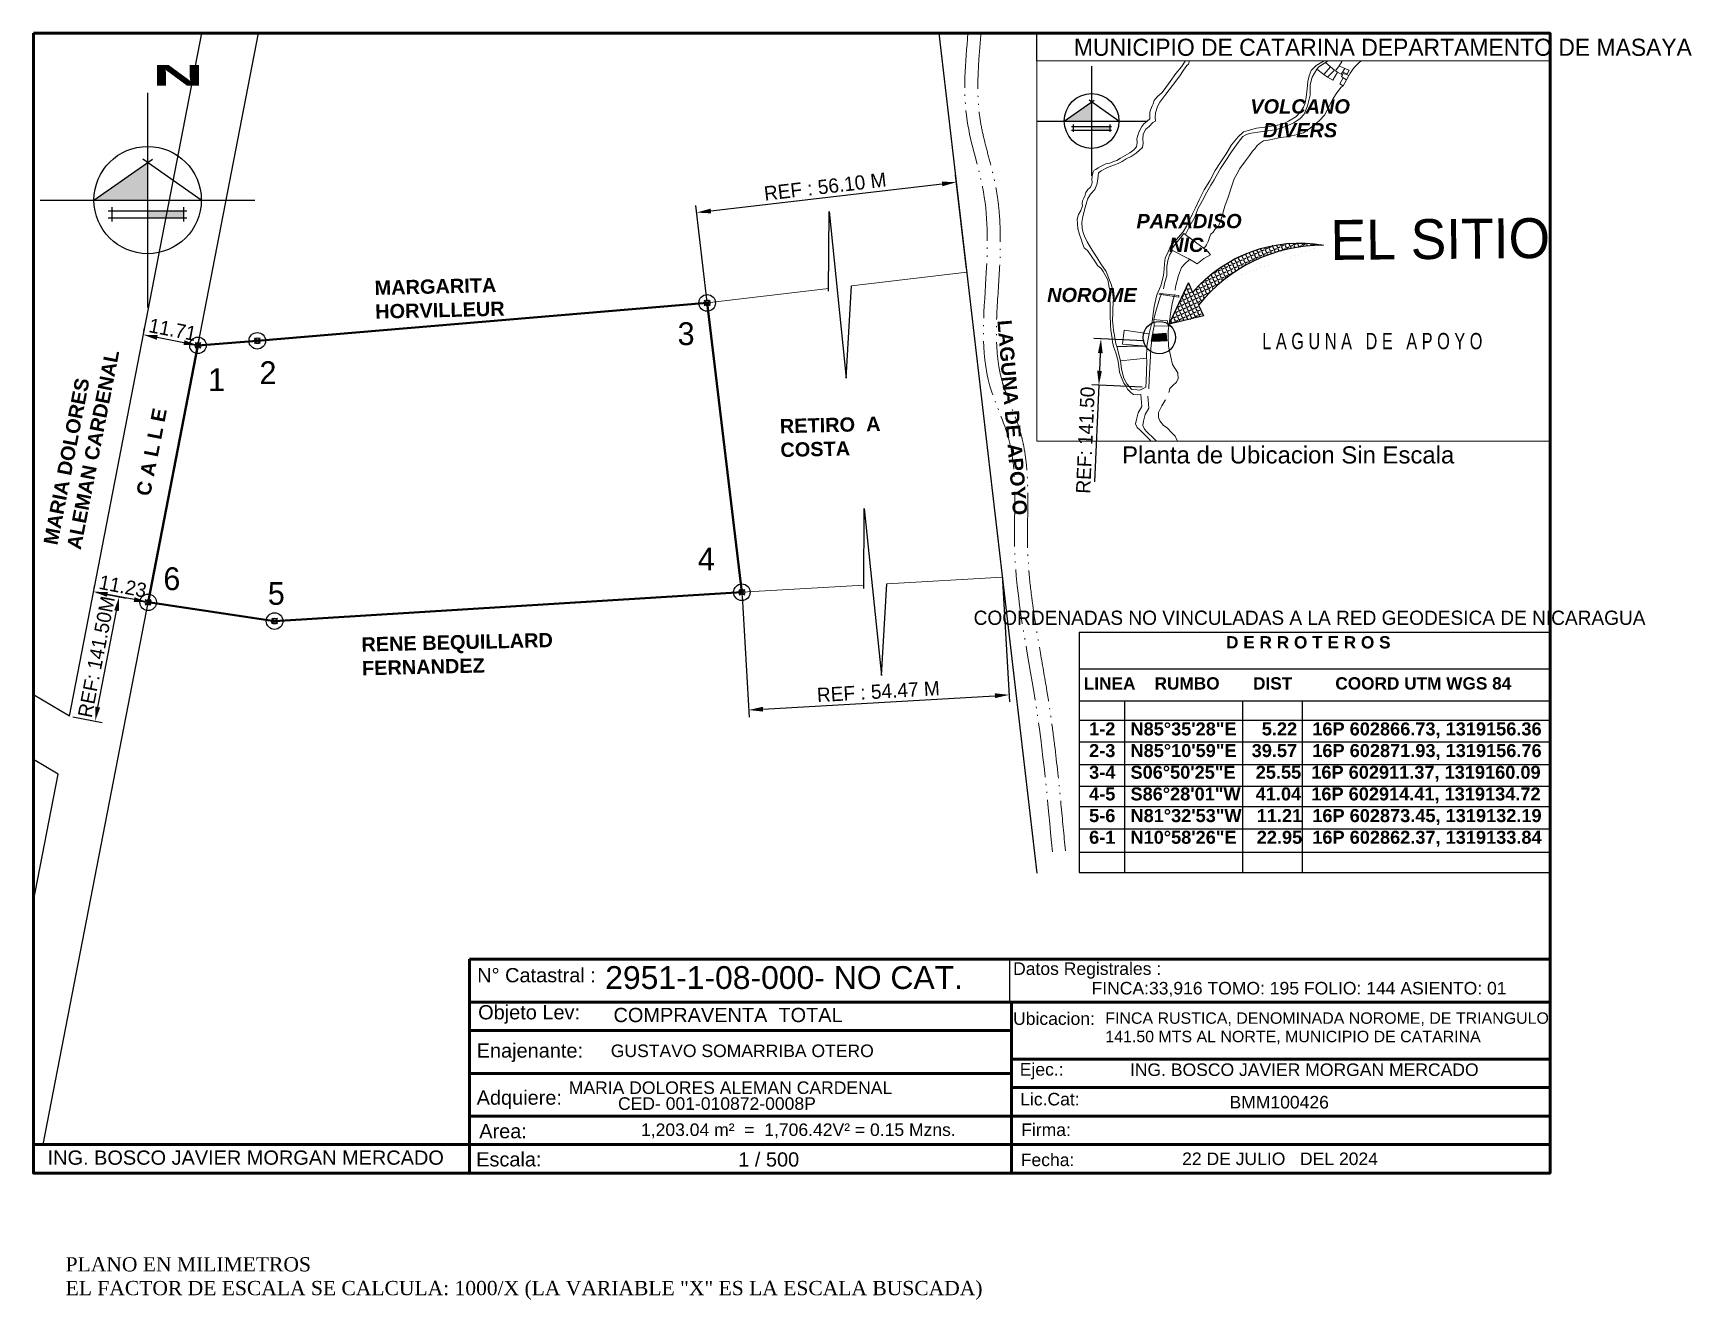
# Paper-space layout 'LAMINA DE TRABAJO' of a CAD drawing. Header units: millimetres. Extents: x -3 to 288, y -25 to 197.
# The model-space entities are those that its viewports show. They can reach past a viewport. Long polylines and large blocks are cut down to what shows.
import ezdxf
from ezdxf.enums import TextEntityAlignment as Align

# ---------------------------------------------------------------- set-up
doc = ezdxf.new("R2010")
doc.units = ezdxf.units.MM
doc.header["$PDMODE"] = 35
doc.header["$PDSIZE"] = 0.5
doc.linetypes.add('ACAD_ISO05W100', pattern=[34, 24, -3, 0.5, -3, 0.5, -3])
for name, color, linetype in [('-2', 1, 'Continuous'), ('0 - TEXTO', 5, 'Continuous'), ('CVL_CUADCON_TX', 2, 'Continuous'), ('PT - Cajetin', 200, 'Continuous')]:
    doc.layers.add(name, color=color, linetype=linetype)
for name, color, linetype, lineweight in [('FUERA DE MAPA', 7, 'Continuous', 0), ('Level 1', 7, 'Continuous', 0), ('Level 20', 7, 'Continuous', 0), ('Level 4', 7, 'Continuous', 0), ('Nivel 2', 7, 'Continuous', 0), ('PARCELAS', 7, 'Continuous', 0)]:
    doc.layers.add(name, color=color, linetype=linetype, lineweight=lineweight)
doc.styles.add('HECTOR LOPEZ', font='arial.ttf')
doc.styles.add('LOPEZ', font='TCCM____.TTF')
doc.styles.get("Standard").update_dxf_attribs({"font": 'TCCM____.TTF'})
doc.styles.add('Styledgn003', font='dgn003.shx')
doc.dimstyles.new('ISO-25', dxfattribs={"dimtxt": 2.5, "dimasz": 2.5, "dimexe": 1.25, "dimexo": 0.625, "dimtad": 1, "dimtxsty": 'Standard', "dimcen": 2.5, "dimadec": 0, "dimazin": 0, "dimtfac": 1, "dimtmove": 0, "dimatfit": 3, "dimfxl": 1, "dimarcsym": 0})

# ---------------------------------------------------------------- blocks, each defined once
blk = doc.blocks.new('ZBLQ - Norte - 1')
h = blk.add_hatch(color=1)
h.paths.add_polyline_path([(-0.015, -0.03), (0, -0.03), (0, -0.0195)])
h.paths.add_polyline_path([(0, -0.033), (0, -0.035), (0.01, -0.035), (0.01, -0.033)])
at = {"color": 2}
for p, q in [((0, 0), (0, -0.06)), ((-0.015, -0.03), (0.00138, -0.01853)), ((0.015, -0.03), (-0.00138, -0.01853)), ((-0.03, -0.03), (0.03, -0.03)), ((-0.01, -0.032), (-0.01, -0.036)), ((0.01, -0.032), (0.01, -0.036)), ((-0.011, -0.033), (0.011, -0.033)), ((-0.011, -0.035), (0.011, -0.035))]:
    blk.add_line(p, q, dxfattribs=at)
blk.add_circle((0, -0.03), 0.015, dxfattribs=at)
blk = doc.blocks.new('*D299')
at = {"color": 0, "lineweight": -2, "transparency": 16777216}
for p, q in [((16.87, 144.77), (16.99, 145.39)), ((23.89, 142.77), (19.21, 143.68)), ((26.47, 142.91), (26.58, 143.53))]:
    blk.add_line(p, q, dxfattribs=at)
at = {"color": 0, "transparency": 16777216}
for points in [[(19.29, 144.09), (19.13, 143.27), (16.75, 144.16)], [(23.97, 143.18), (23.81, 142.37), (26.35, 142.3)]]:
    blk.add_solid(points, dxfattribs=at)
at = {"layer": 'Defpoints', "color": 0, "transparency": 16777216}
for p in [(16.75, 144.16), (16.75, 144.16), (26.35, 142.3)]:
    blk.add_point(p, dxfattribs=at)
at = {"color": 0, "transparency": 16777216, "insert": (21.91, 145.08), "char_height": 2.5, "attachment_point": 5, "rotation": 349.0331}
blk.add_mtext('11.71', dxfattribs=at)
blk = doc.blocks.new('*D300')
at = {"color": 0, "lineweight": -2, "transparency": 16777216}
for p, q in [((8.14, 99.72), (8.26, 100.33)), ((15.16, 97.72), (10.47, 98.63)), ((17.73, 97.86), (17.85, 98.47))]:
    blk.add_line(p, q, dxfattribs=at)
at = {"color": 0, "transparency": 16777216}
for points in [[(10.55, 99.04), (10.39, 98.22), (8.02, 99.11)], [(15.24, 98.13), (15.08, 97.31), (17.61, 97.25)]]:
    blk.add_solid(points, dxfattribs=at)
at = {"layer": 'Defpoints', "color": 0, "transparency": 16777216}
for p in [(8.02, 99.11), (8.02, 99.11), (17.61, 97.25)]:
    blk.add_point(p, dxfattribs=at)
at = {"color": 0, "transparency": 16777216, "insert": (13.18, 100.05), "char_height": 2.5, "attachment_point": 5, "rotation": 349.0331}
blk.add_mtext('11.23', dxfattribs=at)
blk = doc.blocks.new('*D301')
at = {"color": 0, "lineweight": -2, "transparency": 16777216}
for p, q in [((8.64, 98.98), (13.77, 97.99)), ((8.79, 78.88), (12.07, 95.77)), ((4.41, 77.18), (9.54, 76.18))]:
    blk.add_line(p, q, dxfattribs=at)
at = {"color": 0, "transparency": 16777216}
for points in [[(11.66, 95.85), (12.47, 95.69), (12.54, 98.23)], [(8.38, 78.96), (9.2, 78.8), (8.32, 76.42)]]:
    blk.add_solid(points, dxfattribs=at)
at = {"layer": 'Defpoints', "color": 0, "transparency": 16777216}
for p in [(8.02, 99.1), (12.54, 98.23), (3.8, 77.3)]:
    blk.add_point(p, dxfattribs=at)
at = {"color": 0, "transparency": 16777216, "insert": (8.55, 87.69), "char_height": 2.5, "attachment_point": 5, "rotation": 79.0331}
blk.add_mtext('REF: 141.50M', dxfattribs=at)
blk = doc.blocks.new('*D302')
at = {"color": 0, "lineweight": -2, "transparency": 16777216}
for p, q in [((161.05, 155.69), (159.13, 172.14)), ((116.25, 165.87), (156.79, 170.61)), ((115.54, 150.37), (113.62, 166.82))]:
    blk.add_line(p, q, dxfattribs=at)
at = {"color": 0, "transparency": 16777216}
for points in [[(156.74, 171.02), (156.84, 170.19), (159.27, 170.9)], [(116.2, 166.28), (116.29, 165.45), (113.76, 165.58)]]:
    blk.add_solid(points, dxfattribs=at)
at = {"layer": 'Defpoints', "color": 0, "transparency": 16777216}
for p in [(159.27, 170.9), (161.12, 155.06), (115.61, 149.75)]:
    blk.add_point(p, dxfattribs=at)
at = {"color": 0, "transparency": 16777216, "insert": (136.3, 170.13), "char_height": 2.5, "attachment_point": 5, "rotation": 6.6648}
blk.add_mtext('REF : 56.10 M', dxfattribs=at)
blk = doc.blocks.new('*D303')
at = {"color": 0, "lineweight": -2, "transparency": 16777216}
for p, q in [((167.4, 101.04), (168.63, 79.77)), ((121.73, 98.39), (122.97, 77.12)), ((125.39, 78.51), (166.07, 80.87))]:
    blk.add_line(p, q, dxfattribs=at)
at = {"color": 0, "transparency": 16777216}
for points in [[(125.37, 78.93), (125.42, 78.09), (122.9, 78.36)], [(166.04, 81.29), (166.09, 80.45), (168.56, 81.02)]]:
    blk.add_solid(points, dxfattribs=at)
at = {"layer": 'Defpoints', "color": 0, "transparency": 16777216}
for p in [(121.7, 99.01), (167.36, 101.66), (168.56, 81.02)]:
    blk.add_point(p, dxfattribs=at)
at = {"color": 0, "transparency": 16777216, "insert": (145.62, 81.59), "char_height": 2.5, "attachment_point": 5, "rotation": 3.3222}
blk.add_mtext('REF : 54.47 M', dxfattribs=at)
blk = doc.blocks.new('*D335')
at = {"color": 0, "lineweight": -2, "transparency": 16777216}
for p, q in [((192.25, 143.1), (183.4, 143.49)), ((184.54, 140.94), (184.4, 137.83)), ((191.89, 134.99), (183.04, 135.39)), ((184.29, 135.33), (183.53, 118.35))]:
    blk.add_line(p, q, dxfattribs=at)
at = {"color": 0, "transparency": 16777216}
for points in [[(184.12, 140.96), (184.95, 140.92), (184.65, 143.44)], [(183.98, 137.85), (184.81, 137.81), (184.29, 135.33)]]:
    blk.add_solid(points, dxfattribs=at)
at = {"layer": 'Defpoints', "color": 0, "transparency": 16777216}
for p in [(192.87, 143.07), (184.29, 135.33), (192.51, 134.96)]:
    blk.add_point(p, dxfattribs=at)
at = {"color": 0, "transparency": 16777216, "insert": (181.94, 125.68), "char_height": 2.5, "attachment_point": 5, "rotation": 87.4402}
blk.add_mtext('REF: 141.50', dxfattribs=at)
blk = doc.blocks.new('AnonymousCell31')
at = {"layer": 'Level 4', "color": 6}
for p, q in [((4.7, 17), (-17.4, -8.4)), ((17.3, 6.7), (-5.2, -16.9)), ((4.7, 17), (17.3, 6.7))]:
    blk.add_line(p, q, dxfattribs=at)
at = {"layer": 'Level 4', "color": 6, "linetype": 'Continuous', "lineweight": 0}
blk.add_line((-17.4, -8.4), (-5.2, -16.9), dxfattribs=at)
blk = doc.blocks.new('AnonymousCell32')
at = {"layer": 'Level 4', "color": 6}
for p, q in [((-26, 18.2), (7.8, 40.7)), ((-26, 18.2), (-9.5, 3)), ((-9.5, 3), (3.1, -7.3)), ((19.2, 7.1), (6.4, -9.4)), ((7.8, 40.7), (27.6, 19.5)), ((19.2, 7.1), (27.6, 19.5)), ((3.1, -7.3), (-19.4, -30.9)), ((-19.4, -30.9), (-1.8, -41)), ((13.6, -14), (-1.8, -41)), ((13.6, -14), (6.4, -9.4))]:
    blk.add_line(p, q, dxfattribs=at)
blk = doc.blocks.new('AnonymousCell33')
at = {"layer": 'Level 4', "color": 6}
for p, q in [((-15.8, -2.3), (-3, 14.1)), ((-3, 14.1), (15.9, 5.5)), ((15.9, 5.5), (7.5, -7.5)), ((-8.6, -6.9), (-15.8, -2.3)), ((3.3, -14.2), (-8.6, -6.9)), ((5.9, -10.1), (3.3, -14.2)), ((7.5, -7.5), (5.9, -10.1))]:
    blk.add_line(p, q, dxfattribs=at)
blk = doc.blocks.new('AnonymousCell34')
at = {"layer": 'Level 4', "color": 6}
for p, q in [((-10.9, -7.2), (0.5, 12.8)), ((10.9, 6.9), (-0.3, -12.8)), ((0.5, 12.8), (10.9, 6.9)), ((-0.3, -12.8), (-10.9, -7.2))]:
    blk.add_line(p, q, dxfattribs=at)
blk = doc.blocks.new('AnonymousCell35')
at = {"layer": 'Level 4', "color": 6}
for p, q in [((-12.2, -0.2), (-8.8, 5.3)), ((-8.8, 5.3), (-6.3, 10.5)), ((-6.3, 10.5), (7.7, 5.5)), ((12.4, 3.8), (4.6, -10.4)), ((12.4, 3.8), (7.7, 5.5)), ((-12.2, -0.2), (-5.8, -4.5)), ((-5.8, -4.5), (4.6, -10.4))]:
    blk.add_line(p, q, dxfattribs=at)
blk = doc.blocks.new('AnonymousCell36')
at = {"layer": 'Level 4', "color": 6}
for p, q in [((-2.9, 9.3), (-11.2, -3.7)), ((-2.9, 9.3), (11.2, 2.9)), ((11.2, 2.9), (4.6, -9.4)), ((-11.2, -3.7), (4.6, -9.4))]:
    blk.add_line(p, q, dxfattribs=at)

msp = doc.modelspace()

# ---------------------------------------------------------------- hatches: boundary and pattern name
h = msp.add_hatch()
h.set_pattern_fill('ANGLE', scale=0.1)
h.set_pattern_definition([(0, (0, 0), (0, 0.6985), [0.508, -0.1905]), (90, (0, 0), (-0.6985, 4e-17), [0.508, -0.1905])])
h.paths.add_polyline_path([(1963.5, 2931.9), (1968.7, 2932.3), (2008.1, 2935.6), (2011.1, 2910.3), (1970.2, 2907.7), (1959.1, 2909.4)])

# ---------------------------------------------------------------- linework, layer by layer
at = {"layer": 'CVL_CUADCON_TX', "lineweight": 0, "flags": 128}
msp.add_lwpolyline([(1944.7, 2892.3), (1901.1, 2896.3), (1892, 2897.2), (1863.7, 2899.5), (1868.8, 2945.9), (1951.9, 2933.7), (1944.7, 2892.3)], dxfattribs=at)
msp.add_lwpolyline([(1963.5, 2931.9), (1968.7, 2932.3), (2008.1, 2935.6), (2011.1, 2910.3), (1970.2, 2907.7), (1959.1, 2909.4)], close=True, dxfattribs=at)
at = {"layer": 'Level 1', "color": 4, "linetype": 'Continuous', "lineweight": 0, "flags": 128}
msp.add_lwpolyline([(1988.1, 3068), (1984.1, 3065), (2050.1, 3055), (2051, 3060.4), (1988.1, 3068)], dxfattribs=at)
at = {"layer": 'Level 20', "color": 2, "linetype": 'Continuous', "lineweight": 0, "flags": 128}
msp.add_lwpolyline([(2027.5, 3212), (2030.1, 3218.9), (2037, 3229), (2050.3, 3245.9), (2067, 3267), (2131, 3219.1), (2146.4, 3207.6), (2152.8, 3200.9), (2156, 3196.2), (2152.8, 3200.9), (2146.4, 3207.6), (2156, 3196.2), (2133.4, 3183.3), (2111.9, 3165.7), (2086.6, 3181.7), (2027.5, 3212)], dxfattribs=at)
msp.add_lwpolyline([(2027.5, 3212), (2030.1, 3218.9), (2037, 3229), (2050.3, 3245.9), (2067, 3267), (2131, 3219.1), (2146.4, 3207.6), (2152.8, 3200.9), (2156, 3196.2), (2152.8, 3200.9), (2146.4, 3207.6), (2156, 3196.2), (2133.4, 3183.3), (2111.9, 3165.7), (2086.6, 3181.7), (2027.5, 3212)], dxfattribs=at)
at = {"layer": 'Level 4', "color": 6, "linetype": 'Continuous', "lineweight": 0, "flags": 128}
msp.add_lwpolyline([(1968.1, 2980.8), (1976.1, 2980.1), (1988.9, 2979), (2008.3, 2977.5), (2013.4, 2977), (2014.9, 2959.2), (1968.9, 2960.4), (1968.1, 2980.8)], dxfattribs=at)
at = {"layer": 'Level 4', "color": 6, "lineweight": 0, "flags": 128}
msp.add_lwpolyline([(1844.4, 2891.1), (1878.4, 2891.6), (1878.3, 2893), (1944.7, 2892.3), (1943.2, 2852.8), (1856.9, 2844.1), (1844.4, 2891.1)], dxfattribs=at)
at = {"layer": 'PARCELAS', "color": 1, "linetype": 'Continuous', "lineweight": 0, "flags": 128}
for points in [[(2072.9, 3851.2), (2072.4, 3844.6), (2071.4, 3839), (2059.3, 3820.9), (2040.8, 3798.7), (2022.4, 3772), (2001.6, 3744.7), (1993.8, 3734.5), (1981.3, 3723.6), (1972.2, 3713.4), (1968.7, 3708.3), (1964.9, 3697.8), (1961.9, 3690.7), (1958.1, 3680), (1954.8, 3670.1), (1954.6, 3661.7), (1954.4, 3653.6), (1954.1, 3647.5), (1945.3, 3639.6), (1934.6, 3631.1), (1927.5, 3622), (1917.7, 3603.6), (1911.4, 3581.7), (1911.9, 3568.8), (1910.9, 3561.7), (1910.2, 3554.3), (1901.3, 3544.9), (1888.4, 3535.4), (1871.9, 3526.2), (1856.4, 3517), (1844.5, 3509.4), (1833.6, 3505.5), (1820.9, 3500.9), (1807.7, 3497.8), (1792.2, 3490.7), (1782.3, 3484.8), (1774.7, 3479.7), (1769.7, 3476.9), (1765.1, 3468.5), (1762.9, 3457.3), (1762.1, 3447.9), (1762.7, 3436.7), (1760.7, 3427.3), (1755.9, 3420.1), (1748.8, 3413.2), (1742.2, 3402.5), (1739.2, 3393.9), (1734.9, 3384.7), (1730.8, 3375.6), (1729.6, 3366.7), (1730.9, 3359.3), (1724.6, 3342.7), (1717, 3329.7), (1713.2, 3314), (1713.8, 3298.5), (1715.6, 3283.7), (1720.8, 3263.6), (1726.4, 3248.2), (1730.8, 3233.2), (1736.2, 3219.7), (1747.1, 3209.8), (1759.6, 3192.8), (1773.9, 3172), (1780.8, 3160.3), (1792.8, 3150.9), (1799.7, 3140.8), (1814.8, 3112.6), (1819.6, 3087.9), (1822.5, 3074.7), (1822, 3062.3), (1821.6, 3052.3), (1822.5, 3028.3), (1822.5, 2996), (1824.1, 2962.9), (1824.9, 2945.5), (1829.1, 2918.1), (1830.4, 2905.2), (1834.5, 2887.5), (1841.1, 2870.1), (1849.5, 2842.2), (1853.8, 2806.3), (1859.5, 2791.1), (1868.4, 2770), (1874.6, 2760.3), (1880.5, 2749.4), (1891.2, 2738.8), (1900.6, 2732.4), (1911.8, 2730.9), (1924.5, 2731.7)], [(1844.4, 2891.1), (1841.9, 2899.9), (1836.5, 2927.7), (1833.2, 2945), (1832, 2957.9), (1830.7, 2977.3), (1830.9, 3003.7), (1831.2, 3016.3), (1832, 3034.9), (1833.2, 3053.1), (1829.9, 3080.9), (1826.6, 3095), (1818.3, 3117.8), (1809.6, 3140.9), (1791.8, 3165.8), (1779.7, 3186.3), (1762.4, 3211.6), (1746.5, 3239.3), (1737.8, 3257.6), (1732.7, 3268.8), (1729.3, 3284.5), (1728.8, 3303.3), (1731.5, 3323.2), (1739.3, 3353.5), (1744.6, 3372.3), (1747.1, 3381.4), (1756.9, 3397.2), (1771.4, 3413), (1778.2, 3429.1), (1782, 3446.9), (1782.9, 3459.9), (1784.2, 3468.3), (1793, 3475.4), (1813.8, 3486.6), (1828.1, 3492), (1836.9, 3494.6), (1848.6, 3498.9), (1862.3, 3505.8), (1876, 3514.5), (1892.5, 3523), (1908.7, 3533.9), (1929.8, 3553.1), (1932, 3567.1), (1931.5, 3579.8), (1931.7, 3596.8), (1941.5, 3613.1), (1952.2, 3622.8), (1964.8, 3635.5), (1973, 3640.4), (1972.4, 3652.1), (1972.9, 3667.9), (1979.4, 3689), (1987, 3702.7), (2007.5, 3729.7), (2030, 3758.5), (2053.8, 3790.6), (2066.7, 3810), (2077.3, 3824.8), (2082.7, 3828.9), (2086.9, 3841.1), (2084.1, 3851.5)], [(2554.8, 3853.3), (2534.7, 3840.7), (2507.3, 3825.5), (2489.8, 3808.4), (2483.3, 3790.8), (2479.5, 3772.2), (2476.8, 3748), (2473.3, 3719.8), (2470.6, 3700.2), (2464.6, 3686.2), (2456.2, 3672.2), (2439.2, 3654.6), (2414.9, 3639.8), (2394.6, 3629.8), (2372.5, 3625.4), (2336.4, 3620.5), (2308.7, 3617.1), (2281.1, 3609.2), (2265.1, 3604.6), (2247.8, 3588.5), (2225.8, 3561), (2207.4, 3531.2), (2187.9, 3501.1), (2171.4, 3475.6), (2153.5, 3442), (2135, 3412.2), (2117.9, 3378.6), (2105.5, 3351.9), (2096.2, 3332), (2089.1, 3317.3), (2076, 3291.3), (2065.3, 3272.5), (2056.5, 3262), (2043.3, 3247.2), (2024.1, 3227.1), (2015, 3205.6), (2005.5, 3185.3), (2003.4, 3166.6), (2001.4, 3149.2), (1999.3, 3126.9), (1991, 3092.5), (1977.8, 3063.5), (1968.8, 3023.9), (1961.7, 2974.5), (1951.7, 2935), (1944.7, 2892.3)], [(2615.1, 3792), (2619.4, 3799.4), (2632.6, 3817.9), (2650.8, 3836.1), (2669.3, 3846.6), (2685.3, 3853), (2699.2, 3861.8), (2721, 3867.5), (2733.9, 3875.4), (2743, 3877.6)], [(2073.6, 3265.9), (2087.1, 3292.3), (2103.3, 3321.6), (2114.2, 3348.6), (2129.6, 3376.9), (2143.5, 3403.9), (2156.9, 3427.8), (2167.5, 3445.6), (2174.3, 3456.8), (2188.7, 3482.3), (2204.6, 3506.5), (2225.6, 3538.6), (2247.6, 3568.9), (2263.3, 3588.8), (2271.5, 3593.4), (2283.9, 3598.8), (2313.6, 3603.2), (2339.3, 3607.3), (2362.1, 3610.7), (2378.4, 3613.8), (2405, 3622.2), (2433.2, 3634.3), (2453.5, 3649.3), (2466.9, 3663.8), (2478.3, 3690.6), (2486.8, 3726.2), (2487.4, 3761), (2494, 3786.2), (2509.3, 3813.3)], [(2538.4, 3835.4), (2554.9, 3820.1), (2532.8, 3794.8), (2509.3, 3813.3), (2515.9, 3820.3), (2538.4, 3835.4)], [(2133, 3217.7), (2139.5, 3223.1), (2142.5, 3228.7), (2148, 3240.4), (2153.8, 3256.7), (2157.3, 3264.4), (2164.9, 3271.5), (2170.4, 3280.4), (2176, 3285.8), (2181.1, 3287.6), (2191.6, 3314.4), (2203.8, 3357.6), (2214.8, 3388), (2228, 3428.2), (2234.8, 3448.8), (2243.6, 3464.1), (2253.4, 3483), (2272.5, 3508.2), (2284.9, 3525.8), (2295.5, 3540.9), (2302.8, 3547.8), (2310.9, 3559.3), (2321.5, 3568), (2331.9, 3574.6), (2347.9, 3577), (2368.2, 3580.9), (2388.7, 3585.9), (2407, 3588.5), (2419.4, 3590.6), (2425.3, 3590.9), (2444.8, 3596.3), (2465.1, 3601), (2478, 3610), (2502.8, 3628.6), (2517.3, 3640.9), (2534.4, 3659.6), (2543.7, 3676.4), (2551, 3692.4), (2563.1, 3715.9), (2576, 3734.7), (2589.8, 3753), (2596.1, 3758)], [(2000, 3082.9), (2003.7, 3104.9), (2011.3, 3126), (2011.3, 3156.3), (2013.8, 3176.6), (2020, 3194.8), (2029.4, 3211)], [(2038.3, 3079), (2040.1, 3089.6), (2049.6, 3127.8), (2056.3, 3144.9), (2059.6, 3153.8), (2069.7, 3164.8), (2085.6, 3180.1)], [(1968.1, 2980.8), (1973.2, 3004.7), (1987.7, 3052.7), (1993.1, 3065.9)], [(2017.6, 2739), (2018.5, 2742.2), (2020.8, 2751.7), (2031.1, 2761.9), (2042.8, 2772.9), (2048.3, 2785.6), (2046.9, 2804.2), (2029.7, 2832), (2024.2, 2855.9), (2016.6, 2892.5), (2014.7, 2921.5), (2014.8, 2943.6), (2018, 2966), (2022.6, 2999.8), (2028.8, 3034.6), (2035.7, 3064.1)], [(2017.6, 2739), (2018.5, 2742.2), (2020.8, 2751.7), (2031.1, 2761.9), (2042.8, 2772.9), (2048.3, 2785.6), (2046.9, 2804.2), (2029.7, 2832), (2024.2, 2855.9), (2016.6, 2892.5), (2014.7, 2921.5), (2014.8, 2943.6), (2018, 2966), (2022.6, 2999.8), (2028.8, 3034.6), (2035.7, 3064.1)], [(2017.6, 2739), (2018.5, 2742.2), (2020.8, 2751.7), (2031.1, 2761.9), (2042.8, 2772.9), (2048.3, 2785.6), (2046.9, 2804.2), (2029.7, 2832), (2024.2, 2855.9), (2016.6, 2892.5), (2014.7, 2921.5), (2014.8, 2943.6), (2018, 2966), (2022.6, 2999.8), (2028.8, 3034.6), (2035.7, 3064.1)], [(1950.8, 2750.3), (1952.5, 2780.6), (1954.2, 2821.2), (1956.2, 2858.9), (1957.5, 2885.8), (1964.5, 2938), (1968.9, 2960.4)], [(1940.9, 2756.1), (1921.1, 2746), (1911.7, 2747.5), (1894.9, 2748.7), (1877.5, 2767), (1868, 2786), (1859.7, 2816.2), (1856.9, 2844.1)], [(1943.2, 2852.8), (1944.2, 2846), (1943.2, 2806), (1942.4, 2776), (1940.9, 2756.1)], [(1907.1, 2634.4), (1909.8, 2649.3), (1915, 2671.2), (1927.5, 2692), (1924.5, 2731.7)], [(1930.5, 2628.6), (1933.1, 2643.5), (1938.4, 2665.4), (1950.8, 2686.2), (1947.8, 2725.9)], [(2030.7, 2451.1), (2031.9, 2472.9), (2030.5, 2496.8), (2030.2, 2522.4), (2035.8, 2525.5), (2042.1, 2537.7), (2045.6, 2551.7), (2045.7, 2565.5), (2047, 2576.1), (2038.7, 2593.1), (2026.5, 2606), (2011.9, 2621.2), (1999.4, 2629), (1987.1, 2644.2), (1982.7, 2655.4), (1983.6, 2672.2), (1993.9, 2694.6), (2004.5, 2710.7), (2006, 2713.8)], [(1943.9, 2591.6), (1921.1, 2614), (1912.7, 2622.1), (1907.1, 2634.4)], [(1967.3, 2585.8), (1944.5, 2608.2), (1936.1, 2616.3), (1930.5, 2628.6)], [(1956.4, 2490.4), (1967.5, 2527.9), (1966.1, 2560.5), (1955.9, 2579.9), (1943.9, 2591.6)], [(1979.8, 2484.6), (1990.8, 2522.1), (1989.5, 2554.7), (1979.3, 2574.1), (1967.3, 2585.8)]]:
    msp.add_lwpolyline(points, dxfattribs=at)

# ---------------------------------------------------------------- block references
at = {"layer": 'PARCELAS', "color": 1, "linetype": 'Continuous', "lineweight": 0}
for name, p in [('AnonymousCell32', (2564.4, 3817.2)), ('AnonymousCell31', (2550.2, 3803.2)), ('AnonymousCell33', (2586.6, 3810.1)), ('AnonymousCell36', (2605.4, 3806.3)), ('AnonymousCell34', (2596.5, 3770.8)), ('AnonymousCell35', (2602.8, 3788.2))]:
    msp.add_blockref(name, p, dxfattribs=at)

# ---------------------------------------------------------------- texts
at = {"layer": 'FUERA DE MAPA', "color": 7, "linetype": 'Continuous', "lineweight": 0, "insert": (2693.5, 2909), "char_height": 54, "attachment_point": 5, "line_spacing_factor": 0.8, "style": 'Styledgn003'}
msp.add_mtext('{\\Fdgn000|c0;\\W0.75;L A G U N A   D E   A P O Y O}', dxfattribs=at)

psp = doc.layouts.new('LAMINA DE TRABAJO')

# ---------------------------------------------------------------- hatches: boundary and pattern name
h = psp.add_hatch()
h.set_pattern_fill('ANGLE', scale=0.1, angle=24.7779071)
h.set_pattern_definition([(24.7779, (99.7311, -69.5162), (-0.2927428, 0.6341955), [0.508, -0.1905]), (114.7779, (99.7311, -69.5162), (-0.6341955, -0.2927428), [0.508, -0.1905])])
edge = h.paths.add_edge_path()
edge.add_arc((223.56057, 132.02481), 27.84414, 89.7798834, 141.5544675)
edge.add_line((201.75306, 149.33747), (202.61976, 147.46908))
edge.add_line((202.61976, 147.46908), (196.57913, 146.03569))
edge.add_line((196.57913, 146.03569), (200.01483, 153.2615))
edge.add_line((200.01483, 153.2615), (200.72539, 151.58319))
edge.add_arc((219.45688, 135.62237), 24.60928, 80.1481692, 139.5661755, ccw=False)

# ---------------------------------------------------------------- linework, layer by layer
at = {"color": 7, "lineweight": 50}
for p, q in [((263.38381, 34.65625), (73.96775, 34.65625)), ((73.96775, 27.15625), (263.38381, 27.15625)), ((73.96775, 22.15625), (168.96775, 22.15625)), ((73.96775, 14.65625), (168.96775, 14.65625)), ((168.96775, 17.15625), (263.38381, 17.15625)), ((168.96775, 12.15625), (263.38381, 12.15625)), ((73.96775, 7.15625), (263.38381, 7.15625)), ((-2.49464, 2.15625), (263.38381, 2.15625))]:
    psp.add_line(p, q, dxfattribs=at)
psp.add_lwpolyline([(-2.49464, 197.03893), (263.38381, 197.03893), (263.38381, -2.84375), (-2.49464, -2.84375)], close=True, dxfattribs=at)
at = {"color": 7}
for points in [[(-0.81026, 2.15625), (36.95418, 197.03893)], [(3.7974, 77.29715), (27.00101, 197.03893)], [(156.21805, 197.03893), (173.42841, 49.75393)], [(173.38381, 192.16468), (173.38381, 197.03893)], [(136.91213, 151.79572), (136.98317, 165.77234), (140.0097, 136.54419), (140.94054, 152.74458)], [(143.0791, 99.69304), (143.15014, 113.66966), (146.17666, 84.44152), (147.09855, 100.48601)], [(3.7974, 77.29715), (-2.49464, 81.04176)], [(-2.54238, 44.58083), (1.82177, 67.10198)], [(1.82177, 67.10198), (-2.49464, 69.67083)], [(168.67578, 27.15625), (168.67578, 34.65625)], [(168.96775, 22.15625), (168.96775, 7.15625)]]:
    psp.add_lwpolyline(points, dxfattribs=at)
psp.add_lwpolyline([(223.66754, 159.86875, 0.22983244), (201.75306, 149.33747), (202.61976, 147.46908), (196.57913, 146.03569), (200.01483, 153.2615), (200.72539, 151.58319, -0.265229288), (223.66754, 159.86875, 60.597834367)], format="xyb", dxfattribs=at)
at = {"lineweight": 40}
psp.add_lwpolyline([(26.34664, 142.2989), (36.74864, 143.1009), (115.61264, 149.7469), (121.69864, 99.0109), (39.77864, 93.9529), (17.61064, 97.2469)], close=True, dxfattribs=at)
at = {"color": 7, "lineweight": 25, "ltscale": 2}
for points in [[(180.80109, 85.55565), (263.38381, 85.55565)], [(180.80109, 79.99207), (263.38381, 79.99207)], [(180.86078, 76.58547), (263.38657, 76.58547)], [(180.84882, 72.81208), (263.3746, 72.81208)], [(180.85803, 68.78729), (263.38381, 68.78729)], [(180.85622, 65.03435), (263.38201, 65.03435)], [(180.8545, 61.43688), (263.38028, 61.43688)], [(180.85262, 57.52233), (263.3784, 57.52233)], [(180.85066, 53.45192), (263.37644, 53.45192)]]:
    psp.add_lwpolyline(points, dxfattribs=at)
at = {"color": 7, "lineweight": 50}
for points in [[(73.96775, 34.65625), (73.96775, -2.84375)], [(168.96775, 27.15625), (168.96775, -2.84375)]]:
    psp.add_lwpolyline(points, dxfattribs=at)
at = {"ltscale": 0.1}
psp.add_lwpolyline([(168.96775, 17.15625), (168.96775, 12.15625)], dxfattribs=at)
at = {"color": 7}
for centre, radius in [((115.61264, 149.7469), 1.45255), ((194.87712, 143.66377), 2.84629), ((26.34664, 142.2989), 1.45255), ((36.74864, 143.1009), 1.45255), ((121.69864, 99.0109), 1.45255), ((17.61064, 97.2469), 1.45255), ((39.77864, 93.9529), 1.45255)]:
    psp.add_circle(centre, radius, dxfattribs=at)
for centre in [(115.61264, 149.7469), (26.34664, 142.2989), (36.74864, 143.1009), (121.69864, 99.0109), (17.61064, 97.2469), (39.77864, 93.9529)]:
    psp.add_circle(centre, 0.5)
at = {"color": 7, "linetype": 'ACAD_ISO05W100', "lineweight": 0, "ltscale": 0.4}
psp.add_spline([(161.33922, 197.03893), (161.189, 181.697), (164.04327, 169.24041), (164.49394, 154.08238), (165.1842, 135.17186), (168.32226, 126.47661), (169.51244, 107.01309), (173.15022, 79.90757), (176.13327, 53.49279)], degree=3, dxfattribs=at)
psp.add_open_spline([(163.61224, 196.83874), (163.55708, 196.21237), (163.50214, 195.58857), (163.34447, 193.72568), (163.24893, 192.49505), (163.04057, 188.84381), (163.00708, 186.46469), (163.25475, 183.493), (163.32852, 182.8358), (163.57416, 181.15075), (163.78343, 180.10817), (164.27304, 177.98514), (164.55287, 176.90736), (165.13133, 174.69831), (165.43017, 173.56651), (165.88687, 171.64429), (166.05831, 170.86686), (166.33254, 169.42878), (166.44067, 168.77385), (166.62446, 167.46877), (166.70085, 166.81631), (166.88899, 164.85995), (166.95976, 163.55709), (167.05163, 159.6564), (166.95286, 157.06647), (166.64208, 151.69196), (166.41824, 148.92419), (166.27192, 143.56744), (166.35018, 140.97921), (166.90335, 137.67592), (167.08546, 136.84126), (167.43973, 135.57423), (167.58105, 135.12625), (167.89276, 134.21373), (168.06232, 133.75165), (168.59785, 132.34611), (168.99109, 131.38374), (169.69146, 129.57642), (170.00097, 128.74264), (170.46486, 127.30024), (170.63564, 126.70517), (170.93144, 125.51964), (171.05883, 124.92578), (171.38787, 123.14342), (171.53648, 121.95429), (171.85915, 118.13066), (171.84351, 115.51065), (171.79483, 111.67165), (171.77404, 110.41304), (171.77179, 108.28965), (171.78093, 107.41885), (171.83397, 105.6859), (171.87665, 104.82036), (172.04708, 102.22525), (172.21726, 100.49715), (172.84807, 95.30949), (173.42948, 91.84662), (174.4393, 86.02242), (174.85449, 83.67594), (175.49818, 79.69726), (175.74135, 78.07697), (176.19239, 74.83908), (176.40128, 73.21926), (176.98871, 68.3588), (177.32804, 65.11718), (177.90896, 59.14937), (178.15751, 56.42232), (178.40566, 53.69992)], degree=3, knots=[0, 0, 0, 0, 1.86313329, 1.86313329, 5.589399869, 5.589399869, 13.041933027, 13.041933027, 15.181758954, 15.181758954, 18.576560186, 18.576560186, 21.971361419, 21.971361419, 25.416082803, 25.416082803, 27.70373751, 27.70373751, 29.584903946, 29.584903946, 31.466070383, 31.466070383, 35.228403255, 35.228403255, 42.753069, 42.753069, 50.938289979, 50.938289979, 59.123510957, 59.123510957, 61.962280205, 61.962280205, 63.516937903, 63.516937903, 65.0715956, 65.0715956, 68.180910996, 68.180910996, 70.71302033, 70.71302033, 72.411995683, 72.411995683, 74.110971037, 74.110971037, 77.508921744, 77.508921744, 85.071537302, 85.071537302, 88.816653257, 88.816653257, 91.479987105, 91.479987105, 94.143320952, 94.143320952, 99.469988647, 99.469988647, 110.123324036, 110.123324036, 117.250004528, 117.250004528, 122.110775428, 122.110775428, 126.971546328, 126.971546328, 136.693088127, 136.693088127, 144.885192691, 144.885192691, 144.885192691, 144.885192691], dxfattribs=at)
for p in [(115.61264, 149.7469), (26.34664, 142.2989), (36.74864, 143.1009), (121.69864, 99.0109), (17.61064, 97.2469), (39.77864, 93.9529)]:
    psp.add_point(p)
at = {"layer": 'Nivel 2', "color": 7, "linetype": 'Continuous', "lineweight": 0, "ltscale": 0.5, "flags": 128}
for points in [[(140.94054, 152.74458), (161.11488, 155.13221)], [(143.08194, 100.25285), (121.69856, 99.01157), (115.61262, 149.74703), (136.91453, 152.26811)], [(167.36288, 101.66233), (147.09855, 100.48601)]]:
    psp.add_lwpolyline(points, dxfattribs=at)
at = {"layer": 'PT - Cajetin', "lineweight": 25}
psp.add_line((212.82814, 49.88147), (263.36359, 49.88147), dxfattribs=at)
for points in [[(180.85803, 91.99137), (263.38381, 91.99137)], [(180.85803, 91.99137), (180.85803, 49.85454)], [(263.38381, 91.99137), (263.36022, 42.8769)], [(188.78279, 79.99207), (188.78279, 49.85454)], [(209.45329, 79.99207), (209.45329, 49.85454)], [(219.90704, 79.99207), (219.90704, 49.85454)], [(180.85803, 49.88147), (263.38381, 49.88147)]]:
    psp.add_lwpolyline(points, dxfattribs=at)

# ---------------------------------------------------------------- block references
for p, xscale, yscale, zscale in [((183.00465, 191.23795), 320.0000000000003, 320.0000000000003, 320.0000000000003), ((17.5226, 186.58981), 627.1999999999999, 627.1999999999999, 627.1999999999999)]:
    psp.add_blockref('ZBLQ - Norte - 1', p, dxfattribs=dict(xscale=xscale, yscale=yscale, zscale=zscale))

# ---------------------------------------------------------------- texts
at = {"layer": '-2', "char_height": 2.5, "width": 26.8486032, "attachment_point": 5}
for s, insert in [('{\\fArial|b1|i1|c0|p34;VOLCANO\\PDIVERS}', (219.5608, 182.09755)), ('{\\fArial|b1|i1|c0|p34;PARADISO\\PNIC.}', (200.08932, 161.98961)), ('{\\fArial|b1|i1|c0|p34;NOROME}', (183.06947, 151.1141))]:
    psp.add_mtext(s, dxfattribs=dict(at, insert=insert))
at = {"color": 7, "lineweight": 50}
psp.add_text('MUNICIPIO DE CATARINA DEPARTAMENTO DE MASAYA', height=3, dxfattribs=at).set_placement((179.91271, 193.06857))
at = {"color": 5, "lineweight": 25, "style": 'LOPEZ'}
psp.add_text('EL SITIO', height=7, rotation=0.5219895, dxfattribs=at).set_placement((224.92435, 157.2755))
psp.add_text('3', height=4).set_placement((110.43341, 141.14447), align=Align.BOTTOM_LEFT)
psp.add_text('1', height=4).set_placement((31.10519, 133.07489), align=Align.BOTTOM_RIGHT)
for s, p in [('2', (38.61894, 139.50313)), ('5', (40.08485, 100.80349))]:
    psp.add_text(s, height=4).set_placement(p, align=Align.TOP_CENTER)
at = {"color": 7, "lineweight": 50, "style": 'HECTOR LOPEZ'}
for s, height, p in [('Planta de Ubicacion Sin Escala', 3, (188.35521, 121.59408)), ('N° Catastral :', 2.5, (75.30129, 30.61941)), ('2951-1-08-000- NO CAT.', 4, (97.73915, 29.45478)), ('Datos Registrales :', 2.2, (169.24464, 31.91336)), ('FINCA:33,916 TOMO: 195 FOLIO: 144 ASIENTO: 01', 2.2, (182.99583, 28.48929)), ('Objeto Lev:', 2.5, (75.4682, 24.12089)), ('COMPRAVENTA  TOTAL', 2.5, (99.19716, 23.63901)), ('Ubicacion:', 2.2, (169.24231, 23.15208)), ('FINCA RUSTICA, DENOMINADA NOROME, DE TRIANGULO', 2, (185.41064, 23.34541)), ('141.50 MTS AL NORTE, MUNICIPIO DE CATARINA', 2, (185.41064, 20.11771)), ('Enajenante:', 2.5, (75.20963, 17.40571)), ('GUSTAVO SOMARRIBA OTERO', 2.2, (98.72221, 17.50902)), ('Ejec.:', 2.2, (170.41315, 14.25319)), ('ING. BOSCO JAVIER MORGAN MERCADO', 2.2, (189.73129, 14.19564)), ('Adquiere:', 2.5, (75.20963, 9.15688)), ('MARIA DOLORES ALEMAN CARDENAL', 2.2, (91.35606, 11.04331)), ('CED- 001-010872-0008P', 2.2, (99.98363, 8.25607)), ('Lic.Cat:', 2.2, (170.49034, 9.03355)), ('BMM100426', 2.2, (207.18632, 8.49931)), ('1,203.04 m²  =  1,706.42V² = 0.15 Mzns.', 2.2, (104.01568, 3.67257)), ('Firma:', 2.2, (170.66891, 3.66908)), ('Area:', 2.5, (75.65913, 3.27998)), ('ING. BOSCO JAVIER MORGAN MERCADO', 2.5, (-0.01161, -1.36691)), ('Escala:', 2.5, (75.11873, -1.66438)), ('1 / 500', 2.5, (121.06432, -1.69193)), ('Fecha:', 2.2, (170.59294, -1.60839)), ('22 DE JULIO   DEL 2024', 2.2, (198.87903, -1.42453))]:
    psp.add_text(s, height=height, dxfattribs=at).set_placement(p)
psp.add_text('4', height=4).set_placement((113.9741, 104.84574), align=Align.MIDDLE_LEFT)
psp.add_text('6', height=4).set_placement((23.25479, 103.38506), align=Align.TOP_RIGHT)
at = {"color": 7, "lineweight": 25, "attachment_point": 1}
for s, insert, char_height, width in [('                            {\\fBaskerville Old Face|b1|i0|c0|p18;\\W2.6;\\T2.05; N}', (-26.43602, 191.4634), 3.612672, 153.1875473), ('      {\\fArial|b1|i0|c0|p34;                         D E R R O T E R O S\\P\\P LINEA    RUMBO       DIST         COORD UTM WGS 84}', (180.80336, 91.31458), 2.1604273, 91.6082505)]:
    psp.add_mtext(s, dxfattribs=dict(at, insert=insert, char_height=char_height, width=width))
at = {"color": 7, "lineweight": 50, "char_height": 2.5, "attachment_point": 1, "style": 'HECTOR LOPEZ'}
for s, insert, width, rotation in [('{\\fArial|b1|i0|c0|p34;MARGARITA  HORVILLEUR}', (57.28472, 153.63185), 34.2378195, 1.3637427), ('{\\fArial|b1|i0|c0|p34;LAGUNA DE APOYO}', (168.97922, 146.85765), 34.2378195, 274.6656193), ('{\\fArial|b1|i0|c0|p34;MARIA DOLORES\\PALEMAN CARDENAL}', (-0.76429, 107.63295), 46.9529386, 78.9902895), ('{\\fArial|b1|i0|c0|p34;C A L L E}', (15.49569, 116.22349), 46.9529386, 78.9902895), ('{\\fArial|b1|i0|c0|p34;RETIRO  A \\PCOSTA}', (128.32233, 129.38295), 34.2378195, 1.3637427), ('{\\fArial|b1|i0|c0|p34;RENE BEQUILLARD FERNANDEZ}', (54.97117, 91.10261), 34.2378195, 1.3637427)]:
    psp.add_mtext(s, dxfattribs=dict(at, insert=insert, width=width, rotation=rotation))
at = {"color": 7, "lineweight": 50, "insert": (180.80109, 79.99207), "char_height": 2.28, "width": 91.6082505, "attachment_point": 1, "style": 'HECTOR LOPEZ'}
psp.add_mtext(' \\P{\\fArial|b1|i0|c0|p34;  1-2   N85°35\'28"E     5.22   16P 602866.73, 1319156.36\\P  2-3   N85°10\'59"E   39.57   16P 602871.93, 1319156.76\\P  3-4   S06°50\'25"E    25.55  16P 602911.37, 1319160.09\\P  4-5   S86°28\'01"W   41.04  16P 602914.41, 1319134.72\\P  5-6   N81°32\'53"W   11.21  16P 602873.45, 1319132.19\\P  6-1   N10°58\'26"E    22.95  16P 602862.37, 1319133.84}', dxfattribs=at)
at = {"color": 3, "lineweight": 50, "insert": (3.14595, -13.40721), "char_height": 2.5, "attachment_point": 1, "style": 'HECTOR LOPEZ'}
psp.add_mtext_dynamic_manual_height_columns('{\\fBook Antiqua|b0|i0|c0|p18;\\PPLANO EN MILIMETROS\\PEL FACTOR DE ESCALA SE CALCULA: 1000/X (LA VARIABLE "X" ES LA ESCALA BUSCADA)}', width=262.85, gutter_width=12.5, heights=[0], dxfattribs=at)
at = {"layer": '0 - TEXTO', "transparency": 33554687}
psp.add_text('COORDENADAS NO VINCULADAS A LA RED GEODESICA DE NICARAGUA', height=2.5, dxfattribs=at).set_placement((221.2193, 93.28702), align=Align.CENTER)

# ---------------------------------------------------------------- dimensions: what is measured, and where the dimension line sits
at = {"color": 7}
for p1, p2, distance, text, override, picture, middle in [((115.61264, 149.7469), (161.12276, 155.0648), 15.93823, 'REF : 56.10 M', {"dimfxl": 0.18}, '*D302', (136.29606, 170.13476)), ((26.34664, 142.2989), (16.75369, 144.15783), 0, '11.71', {"dimfxl": 0.18}, '*D299', (21.90873, 145.07876)), ((192.87242, 143.07105), (192.50992, 134.96262), -8.2312, 'REF: 141.50', {"dimlfac": -18.949582, "dimfxl": 0.18}, '*D335', (181.94219, 125.67749)), ((17.61064, 97.2469), (8.01769, 99.10583), 0, '11.23', {"dimfxl": 0.18}, '*D300', (13.17777, 100.05276)), ((3.7974, 77.29715), (8.0231, 99.10381), -4.60202, 'REF: 141.50M', {"dimfxl": 0.18}, '*D301', (8.55183, 87.68859)), ((121.69856, 99.01157), (167.36288, 101.66233), -20.68204, 'REF : 54.47 M', {"dimfxl": 0.18}, '*D303', (145.61874, 81.59384))]:
    dim = psp.add_aligned_dim(p1=p1, p2=p2, distance=distance, text=text, dimstyle='ISO-25', override=override, dxfattribs=at)
    dim.commit()
    dim.dimension.update_dxf_attribs({"geometry": picture, "text_midpoint": middle})

# ---------------------------------------------------------------- viewports
at = {"layer": '0', "lineweight": 50}
psp.add_viewport(center=(218.38381, 158.82952), size=(90, 66.6703249), view_center_point=(2431.18693, 3208.3931), view_height=1263.3747653, dxfattribs=at)

doc.saveas('drawing.dxf')
